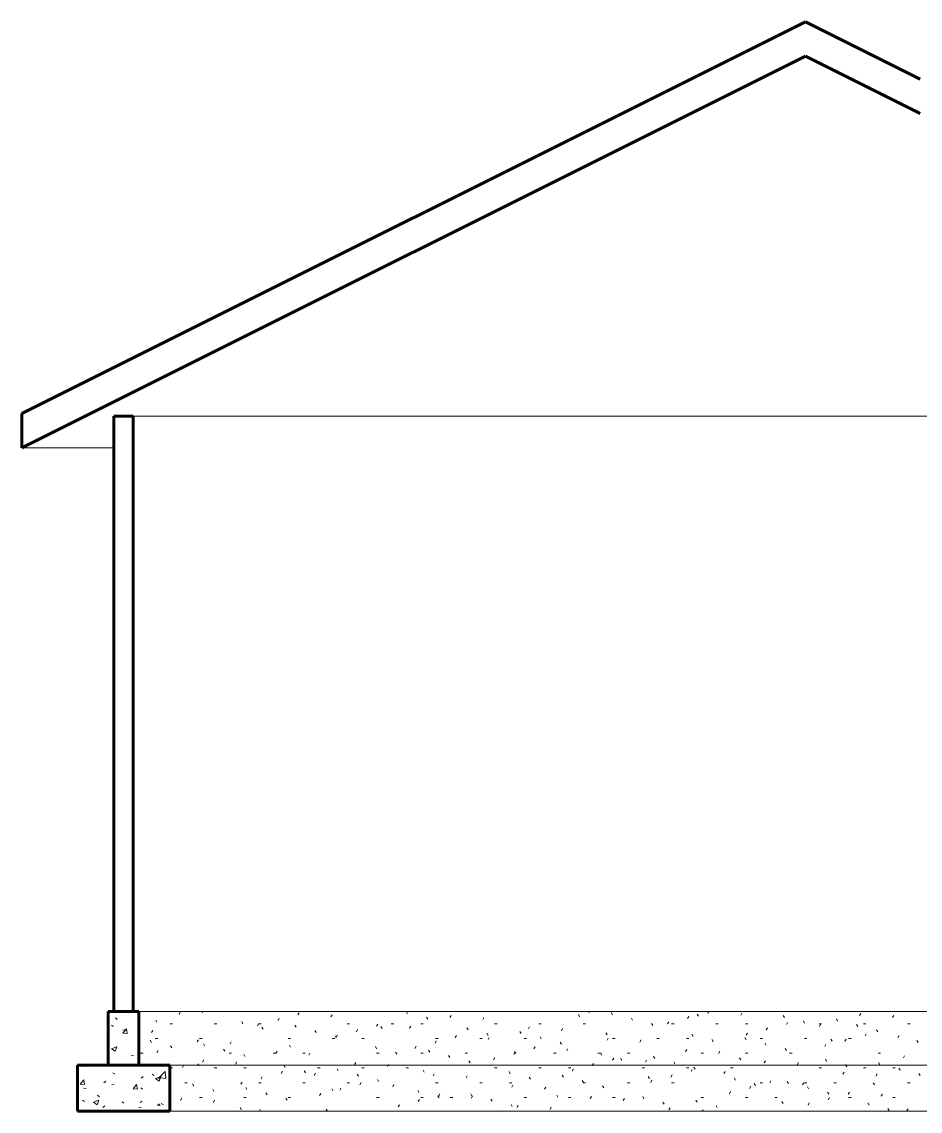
# Model space of a CAD drawing. Header units: inches. Extents: x -562 to 8953, y -6490 to -2066.
# Drawn here: x 1722.5 to 1956.3, y -4222.9 to -3939.2 of the extents above; entities that cross this region are included whole.
import ezdxf

# ---------------------------------------------------------------- set-up
doc = ezdxf.new("R2010")
doc.units = ezdxf.units.IN
doc.header["$MEASUREMENT"] = 0
for name, color, linetype, lineweight in [('A-ROOF', 132, 'Continuous', 18), ('A-WALL-PATT', 111, 'Continuous', 18), ('I-WALL', 25, 'Continuous', 18), ('S-FNDN', 32, 'Continuous', 18)]:
    doc.layers.add(name, color=color, linetype=linetype, lineweight=lineweight)

msp = doc.modelspace()

# ---------------------------------------------------------------- linework, layer by layer
at = {"layer": 'A-ROOF', "lineweight": 60}
for p, q in [((1926.45, -3939.21), (1722.45, -4041.21)), ((1956.34, -3954.16), (1926.45, -3939.21)), ((1722.45, -4050.16), (1926.45, -3948.16)), ((1926.45, -3948.16), (1956.34, -3963.1)), ((1722.45, -4041.21), (1722.45, -4050.16))]:
    msp.add_line(p, q, dxfattribs=at)
at = {"layer": 'A-ROOF'}
msp.add_line((1722.45, -4050.16), (1746.45, -4050.16), dxfattribs=at)
at = {"layer": 'A-WALL-PATT', "linetype": 'Continuous', "lineweight": 9}
for p, q in [((1763.7, -4197.12), (1763.38, -4197.67)), ((1769.53, -4197.27), (1769.3, -4196.87)), ((1794.66, -4197.26), (1794.34, -4197.81)), ((1803.23, -4197.77), (1802.91, -4198.32)), ((1822.88, -4197.51), (1822.56, -4196.96)), ((1834.19, -4197.91), (1833.87, -4198.46)), ((1867.65, -4198.26), (1867.34, -4197.71)), ((1870.26, -4196.87), (1870.07, -4197.19)), ((1876.23, -4197.75), (1875.91, -4197.2)), ((1898.61, -4198.12), (1898.3, -4197.57)), ((1901.3, -4196.87), (1901.03, -4197.33)), ((1909.92, -4197.3), (1909.6, -4197.84)), ((1921, -4198.5), (1920.68, -4197.95)), ((1940.88, -4197.43), (1940.56, -4197.98)), ((1949.45, -4197.95), (1949.13, -4198.5)), ((1745.82, -4200.44), (1746.36, -4200.78)), ((1746.86, -4198.56), (1747.32, -4198.99)), ((1757.64, -4199.7), (1757.32, -4199.15)), ((1761.05, -4200.08), (1761.69, -4200.08)), ((1772.57, -4200.08), (1773.21, -4200.08)), ((1780.02, -4200.08), (1779.71, -4199.53)), ((1784.17, -4200.07), (1783.85, -4200.62)), ((1784.09, -4200.08), (1784.73, -4200.08)), ((1789.41, -4198.66), (1789.09, -4199.21)), ((1793.84, -4200.97), (1793.52, -4200.42)), ((1807.13, -4200.08), (1807.77, -4200.08)), ((1815.13, -4200.21), (1814.81, -4200.76)), ((1816.23, -4201.35), (1815.91, -4200.8)), ((1818.65, -4200.08), (1819.29, -4200.08)), ((1823.7, -4200.72), (1823.38, -4201.27)), ((1826.33, -4200.08), (1826.97, -4200.08)), ((1828.12, -4198.91), (1827.81, -4198.36)), ((1842.76, -4198.43), (1842.44, -4198.97)), ((1845.53, -4200.08), (1846.17, -4200.08)), ((1854.65, -4200.86), (1854.34, -4201.41)), ((1857.05, -4200.08), (1857.69, -4200.08)), ((1868.57, -4200.08), (1869.21, -4200.08)), ((1881.47, -4199.15), (1881.15, -4198.6)), ((1886.72, -4200.56), (1886.4, -4200.01)), ((1890.86, -4199.59), (1890.54, -4200.14)), ((1891.61, -4200.08), (1892.25, -4200.08)), ((1896.1, -4198.19), (1895.79, -4198.74)), ((1903.13, -4200.08), (1903.77, -4200.08)), ((1910.81, -4200.08), (1911.45, -4200.08)), ((1921.82, -4199.73), (1921.5, -4200.28)), ((1926.25, -4199.9), (1925.93, -4199.36)), ((1930.01, -4200.08), (1930.65, -4200.08)), ((1930.39, -4200.24), (1930.07, -4200.79)), ((1934.82, -4199.39), (1934.5, -4198.84)), ((1940.06, -4200.8), (1939.75, -4200.25)), ((1941.53, -4200.08), (1942.17, -4200.08)), ((1953.05, -4200.08), (1953.69, -4200.08)), ((1748.68, -4201.8), (1749.31, -4201.71)), ((1748.76, -4202.57), (1749.68, -4201.46)), ((1748.76, -4202.57), (1749.91, -4202.67)), ((1749.91, -4202.67), (1749.69, -4201.46)), ((1756.53, -4201.85), (1756.22, -4202.4)), ((1785.27, -4201.49), (1784.95, -4200.94)), ((1799.09, -4202.38), (1798.77, -4201.83)), ((1804.33, -4203.78), (1804.01, -4203.23)), ((1804.63, -4203.02), (1804.32, -4203.57)), ((1809.88, -4201.61), (1809.56, -4202.16)), ((1835.59, -4203.16), (1835.28, -4203.71)), ((1838.62, -4201.72), (1838.3, -4201.17)), ((1843.86, -4203.13), (1843.54, -4202.58)), ((1844.16, -4203.67), (1843.85, -4204.22)), ((1852.43, -4202.62), (1852.12, -4202.07)), ((1857.68, -4204.02), (1857.36, -4203.47)), ((1863.23, -4201.37), (1862.91, -4201.92)), ((1874.82, -4202.99), (1874.5, -4202.44)), ((1897.21, -4203.37), (1896.89, -4202.82)), ((1911.02, -4204.26), (1910.71, -4203.71)), ((1911.33, -4202.54), (1911.01, -4203.09)), ((1916.57, -4201.14), (1916.26, -4201.68)), ((1942.29, -4202.68), (1941.97, -4203.23)), ((1945.31, -4202.2), (1944.99, -4201.65)), ((1950.86, -4203.19), (1950.54, -4203.74)), ((1745.83, -4206.62), (1747.17, -4206.11)), ((1746.78, -4207.27), (1747.17, -4206.11)), ((1756.23, -4204.95), (1755.91, -4204.4)), ((1757.21, -4203.92), (1757.85, -4203.92)), ((1761.48, -4206.35), (1761.16, -4205.81)), ((1768.43, -4204.29), (1768.11, -4204.84)), ((1768.73, -4203.92), (1769.37, -4203.92)), ((1770.05, -4205.84), (1769.73, -4205.29)), ((1777, -4204.8), (1776.68, -4205.35)), ((1791.77, -4203.92), (1792.41, -4203.92)), ((1792.43, -4206.22), (1792.12, -4205.67)), ((1803.29, -4203.92), (1803.93, -4203.92)), ((1810.97, -4203.92), (1811.61, -4203.92)), ((1814.82, -4206.59), (1814.51, -4206.04)), ((1825.1, -4205.97), (1824.78, -4206.52)), ((1830.35, -4204.56), (1830.03, -4205.11)), ((1830.17, -4203.92), (1830.81, -4203.92)), ((1841.69, -4203.92), (1842.33, -4203.92)), ((1853.21, -4203.92), (1853.85, -4203.92)), ((1856.06, -4206.11), (1855.74, -4206.65)), ((1862.92, -4205.43), (1862.61, -4204.88)), ((1875.12, -4203.81), (1874.81, -4204.36)), ((1876.25, -4203.92), (1876.89, -4203.92)), ((1883.69, -4204.32), (1883.38, -4204.87)), ((1887.77, -4203.92), (1888.41, -4203.92)), ((1895.45, -4203.92), (1896.09, -4203.92)), ((1902.45, -4204.77), (1902.14, -4204.22)), ((1914.65, -4203.92), (1915.29, -4203.92)), ((1916.27, -4205.66), (1915.95, -4205.12)), ((1921.52, -4207.07), (1921.2, -4206.52)), ((1926.17, -4203.92), (1926.81, -4203.92)), ((1931.79, -4205.49), (1931.48, -4206.04)), ((1933.41, -4204.64), (1933.09, -4204.09)), ((1937.04, -4204.08), (1936.72, -4204.63)), ((1937.69, -4203.92), (1938.33, -4203.92)), ((1955.8, -4205.01), (1955.48, -4204.46)), ((1745.83, -4206.63), (1746.79, -4207.27)), ((1750.9, -4208.41), (1751.53, -4208.33)), ((1753.37, -4207.76), (1754.01, -4207.76)), ((1757.94, -4207.1), (1757.62, -4207.65)), ((1775.29, -4207.25), (1774.98, -4206.7)), ((1776.41, -4207.76), (1777.05, -4207.76)), ((1780.54, -4208.65), (1780.22, -4208.1)), ((1787.93, -4207.76), (1788.57, -4207.76)), ((1788.9, -4207.24), (1788.58, -4207.78)), ((1795.61, -4207.76), (1796.25, -4207.76)), ((1797.47, -4207.75), (1797.15, -4208.3)), ((1814.81, -4207.76), (1815.45, -4207.76)), ((1820.07, -4208), (1819.75, -4207.45)), ((1826.33, -4207.76), (1826.97, -4207.76)), ((1828.64, -4207.48), (1828.32, -4206.93)), ((1833.88, -4208.89), (1833.57, -4208.34)), ((1837.85, -4207.76), (1838.49, -4207.76)), ((1845.57, -4208.92), (1845.25, -4209.47)), ((1850.81, -4207.51), (1850.5, -4208.06)), ((1851.03, -4207.86), (1850.71, -4207.31)), ((1860.89, -4207.76), (1861.53, -4207.76)), ((1864.63, -4206.62), (1864.31, -4207.17)), ((1872.41, -4207.76), (1873.05, -4207.76)), ((1873.41, -4208.24), (1873.1, -4207.69)), ((1876.53, -4209.05), (1876.21, -4209.6)), ((1878.66, -4209.64), (1878.34, -4209.09)), ((1880.09, -4207.76), (1880.73, -4207.76)), ((1887.23, -4209.13), (1886.91, -4208.58)), ((1895.59, -4206.76), (1895.27, -4207.31)), ((1899.29, -4207.76), (1899.93, -4207.76)), ((1904.16, -4207.27), (1903.84, -4207.82)), ((1909.62, -4209.5), (1909.3, -4208.96)), ((1910.81, -4207.76), (1911.45, -4207.76)), ((1922.33, -4207.76), (1922.97, -4207.76)), ((1932.01, -4209.88), (1931.69, -4209.33)), ((1945.37, -4207.76), (1946.01, -4207.76)), ((1952.26, -4208.44), (1951.95, -4208.99)), ((1737.75, -4210.93), (1737.82, -4210.87)), ((1737.75, -4210.93), (1739.46, -4211.2)), ((1739.46, -4211.2), (1739.42, -4210.87)), ((1752.33, -4210.68), (1752.62, -4210.87)), ((1752.62, -4210.87), (1752.87, -4211.02)), ((1761.05, -4211.6), (1761.69, -4211.6)), ((1764.59, -4210.94), (1764.27, -4211.49)), ((1768.51, -4210.87), (1768.32, -4210.54)), ((1768.64, -4211.09), (1768.51, -4210.87)), ((1769.84, -4209.53), (1769.52, -4210.08)), ((1772.57, -4211.6), (1773.21, -4211.6)), ((1778.41, -4210.05), (1778.09, -4210.6)), ((1780.25, -4211.6), (1780.89, -4211.6)), ((1791.03, -4211.46), (1790.71, -4210.91)), ((1799.45, -4211.6), (1800.09, -4211.6)), ((1804.85, -4212.35), (1804.53, -4211.8)), ((1809.37, -4210.18), (1809.05, -4210.73)), ((1810.97, -4211.6), (1811.61, -4211.6)), ((1817.84, -4210.87), (1817.62, -4211.25)), ((1817.94, -4210.7), (1817.84, -4210.87)), ((1822.49, -4211.6), (1823.13, -4211.6)), ((1827.23, -4212.73), (1826.92, -4212.18)), ((1839.13, -4210.3), (1838.81, -4209.75)), ((1845.53, -4211.6), (1846.17, -4211.6)), ((1857.05, -4211.6), (1857.69, -4211.6)), ((1864.73, -4211.6), (1865.37, -4211.6)), ((1866.04, -4211.87), (1865.72, -4212.41)), ((1871.05, -4210.87), (1870.97, -4211.01)), ((1871.28, -4210.46), (1871.05, -4210.87)), ((1883.93, -4211.6), (1884.57, -4211.6)), ((1885.1, -4209.57), (1884.78, -4210.12)), ((1892.48, -4210.53), (1892.16, -4209.98)), ((1895.45, -4211.6), (1896.09, -4211.6)), ((1897, -4212), (1896.68, -4212.55)), ((1897.72, -4211.94), (1897.41, -4211.39)), ((1906.97, -4211.6), (1907.61, -4211.6)), ((1916.06, -4209.71), (1915.74, -4210.26)), ((1924.63, -4210.22), (1924.31, -4210.77)), ((1930.01, -4211.6), (1930.65, -4211.6)), ((1937.01, -4210.87), (1936.93, -4210.74)), ((1937.25, -4211.29), (1937.01, -4210.87)), ((1941.53, -4211.6), (1942.17, -4211.6)), ((1945.82, -4210.77), (1945.51, -4210.22)), ((1949.21, -4211.6), (1949.85, -4211.6)), ((1951.07, -4212.18), (1950.75, -4211.63)), ((1737.65, -4215.8), (1738.57, -4214.7)), ((1738.8, -4215.91), (1738.58, -4214.7)), ((1746.13, -4212.83), (1746.67, -4213.17)), ((1753.5, -4214.24), (1754.01, -4213.86)), ((1756.38, -4213.26), (1756.91, -4213.6)), ((1757.29, -4214.36), (1758.63, -4213.84)), ((1757.29, -4214.36), (1758.25, -4215)), ((1757.98, -4214.39), (1758.61, -4214.3)), ((1758.24, -4214.11), (1759.74, -4212.55)), ((1758.24, -4215), (1758.63, -4213.84)), ((1758.25, -4214.11), (1759.95, -4214.37)), ((1759.95, -4214.38), (1759.74, -4212.55)), ((1785.06, -4213.89), (1784.74, -4214.44)), ((1790.3, -4212.48), (1789.99, -4213.03)), ((1796.27, -4212.87), (1795.96, -4212.32)), ((1798.87, -4213), (1798.56, -4213.54)), ((1810.09, -4213.76), (1809.77, -4213.21)), ((1815.34, -4215.16), (1815.02, -4214.61)), ((1829.83, -4213.13), (1829.52, -4213.68)), ((1838.4, -4213.65), (1838.09, -4214.2)), ((1849.62, -4213.11), (1849.3, -4212.56)), ((1854.87, -4214.51), (1854.55, -4213.96)), ((1863.44, -4214), (1863.12, -4213.45)), ((1868.68, -4215.4), (1868.37, -4214.85)), ((1885.83, -4214.37), (1885.51, -4213.82)), ((1886.5, -4214.81), (1886.19, -4215.36)), ((1891.75, -4213.41), (1891.43, -4213.96)), ((1905.57, -4212.52), (1905.25, -4213.07)), ((1908.21, -4214.75), (1907.9, -4214.2)), ((1917.46, -4214.95), (1917.15, -4215.5)), ((1936.53, -4212.66), (1936.21, -4213.2)), ((1945.1, -4213.17), (1944.78, -4213.72)), ((1956.31, -4213.58), (1956, -4213.03)), ((1737.65, -4215.81), (1738.8, -4215.91)), ((1738.58, -4216.94), (1739.2, -4216.86)), ((1743.8, -4215.47), (1744.31, -4215.08)), ((1745.85, -4215.98), (1746.48, -4215.9)), ((1751.42, -4217.01), (1752.35, -4215.91)), ((1751.42, -4217.01), (1752.57, -4217.11)), ((1752.57, -4217.11), (1752.35, -4215.91)), ((1753.4, -4216.74), (1753.86, -4217.16)), ((1764.89, -4215.44), (1765.53, -4215.44)), ((1767.24, -4216.33), (1766.92, -4215.78)), ((1772.48, -4217.74), (1772.16, -4217.19)), ((1779.81, -4215.29), (1779.49, -4215.84)), ((1781.05, -4217.22), (1780.74, -4216.67)), ((1784.09, -4215.44), (1784.73, -4215.44)), ((1795.61, -4215.44), (1796.25, -4215.44)), ((1803.44, -4217.6), (1803.12, -4217.05)), ((1805.53, -4216.84), (1805.21, -4217.38)), ((1807.13, -4215.44), (1807.77, -4215.44)), ((1810.77, -4215.43), (1810.45, -4215.98)), ((1819.34, -4215.94), (1819.02, -4216.49)), ((1825.83, -4217.98), (1825.51, -4217.43)), ((1830.17, -4215.44), (1830.81, -4215.44)), ((1841.69, -4215.44), (1842.33, -4215.44)), ((1849.37, -4215.44), (1850.01, -4215.44)), ((1850.3, -4216.08), (1849.98, -4216.63)), ((1858.87, -4216.6), (1858.55, -4217.15)), ((1868.57, -4215.44), (1869.21, -4215.44)), ((1873.93, -4216.81), (1873.61, -4216.26)), ((1880.09, -4215.44), (1880.73, -4215.44)), ((1891.61, -4215.44), (1892.25, -4215.44)), ((1906.97, -4217.76), (1906.66, -4218.31)), ((1912.22, -4216.36), (1911.9, -4216.91)), ((1913.46, -4216.16), (1913.14, -4215.61)), ((1914.65, -4215.44), (1915.29, -4215.44)), ((1922.03, -4215.64), (1921.71, -4215.09)), ((1926.03, -4215.47), (1925.72, -4216.02)), ((1926.17, -4215.44), (1926.81, -4215.44)), ((1927.28, -4217.05), (1926.96, -4216.5)), ((1932.52, -4218.45), (1932.2, -4217.9)), ((1933.85, -4215.44), (1934.49, -4215.44)), ((1937.93, -4217.9), (1937.61, -4218.45)), ((1944.42, -4216.02), (1944.1, -4215.47)), ((1953.05, -4215.44), (1953.69, -4215.44)), ((1738.26, -4220.01), (1738.8, -4220.35)), ((1741.15, -4220.55), (1742.5, -4220.03)), ((1741.16, -4220.55), (1742.11, -4221.2)), ((1742.11, -4221.2), (1742.5, -4220.04)), ((1742.2, -4218.66), (1742.67, -4219.09)), ((1748.51, -4220.44), (1749.05, -4220.78)), ((1753.27, -4220.63), (1753.77, -4220.25)), ((1764.08, -4219.51), (1763.76, -4220.06)), ((1768.73, -4219.28), (1769.37, -4219.28)), ((1772.65, -4220.02), (1772.33, -4220.57)), ((1780.25, -4219.28), (1780.89, -4219.28)), ((1786.3, -4218.63), (1785.98, -4218.08)), ((1791.54, -4220.03), (1791.23, -4219.48)), ((1791.77, -4219.28), (1792.41, -4219.28)), ((1800.28, -4218.24), (1799.96, -4218.79)), ((1814.81, -4219.28), (1815.45, -4219.28)), ((1825.99, -4219.78), (1825.68, -4220.33)), ((1826.33, -4219.28), (1826.97, -4219.28)), ((1831.07, -4219.38), (1830.76, -4218.83)), ((1831.24, -4218.38), (1830.92, -4218.93)), ((1834.01, -4219.28), (1834.65, -4219.28)), ((1839.64, -4218.87), (1839.33, -4218.32)), ((1839.81, -4218.89), (1839.49, -4219.44)), ((1844.89, -4220.27), (1844.57, -4219.72)), ((1853.21, -4219.28), (1853.85, -4219.28)), ((1862.03, -4219.24), (1861.72, -4218.69)), ((1864.73, -4219.28), (1865.37, -4219.28)), ((1870.77, -4219.03), (1870.45, -4219.58)), ((1876.25, -4219.28), (1876.89, -4219.28)), ((1879.34, -4219.55), (1879.02, -4220.09)), ((1884.42, -4219.62), (1884.1, -4219.07)), ((1889.67, -4221.02), (1889.35, -4220.48)), ((1898.24, -4220.51), (1897.92, -4219.96)), ((1899.29, -4219.28), (1899.93, -4219.28)), ((1910.81, -4219.28), (1911.45, -4219.28)), ((1918.49, -4219.28), (1919.13, -4219.28)), ((1920.62, -4220.89), (1920.31, -4220.34)), ((1927.44, -4220.71), (1927.12, -4221.26)), ((1932.69, -4219.31), (1932.37, -4219.86)), ((1937.69, -4219.28), (1938.33, -4219.28)), ((1943.01, -4221.26), (1942.69, -4220.71)), ((1946.5, -4218.42), (1946.19, -4218.96)), ((1949.21, -4219.28), (1949.85, -4219.28)), ((1743.57, -4221.86), (1744.07, -4221.48)), ((1752.93, -4221.96), (1753.56, -4221.88)), ((1757.73, -4221.33), (1758.36, -4221.25)), ((1758, -4220.95), (1758.46, -4221.38)), ((1758.76, -4220.87), (1759.3, -4221.21)), ((1779.65, -4222.47), (1779.33, -4221.92)), ((1784.54, -4222.46), (1784.31, -4222.87)), ((1802.03, -4222.84), (1801.72, -4222.29)), ((1820.75, -4221.19), (1820.43, -4221.74)), ((1846.46, -4222.73), (1846.38, -4222.87)), ((1850.14, -4221.68), (1849.82, -4221.13)), ((1851.71, -4221.33), (1851.39, -4221.88)), ((1860.28, -4221.84), (1859.96, -4222.39)), ((1891.24, -4221.98), (1890.92, -4222.53)), ((1899.81, -4222.49), (1899.59, -4222.87)), ((1903.48, -4221.92), (1903.17, -4221.37)), ((1908.46, -4222.87), (1908.41, -4222.77)), ((1948.26, -4222.67), (1947.94, -4222.12)), ((1953.15, -4222.26), (1952.84, -4222.8))]:
    msp.add_line(p, q, dxfattribs=at)
at = {"layer": 'I-WALL', "lineweight": 60}
for p, q in [((1746.45, -4041.87), (1746.45, -4196.87)), ((1751.45, -4041.87), (1746.45, -4041.87)), ((1751.45, -4196.87), (1751.45, -4041.87))]:
    msp.add_line(p, q, dxfattribs=at)
at = {"layer": 'I-WALL'}
msp.add_line((2101.45, -4041.87), (1751.45, -4041.87), dxfattribs=at)
at = {"layer": 'S-FNDN', "lineweight": 60}
for p, q in [((1752.95, -4196.87), (1744.95, -4196.87)), ((1744.95, -4196.87), (1744.95, -4210.87)), ((1752.95, -4210.87), (1752.95, -4196.87)), ((1736.95, -4210.87), (1736.95, -4222.87)), ((1760.95, -4210.87), (1736.95, -4210.87)), ((1760.95, -4222.87), (1760.95, -4210.87)), ((1736.95, -4222.87), (1760.95, -4222.87))]:
    msp.add_line(p, q, dxfattribs=at)
at = {"layer": 'S-FNDN'}
for p, q in [((2099.95, -4196.87), (1752.95, -4196.87)), ((2091.95, -4210.87), (1760.95, -4210.87)), ((1760.95, -4222.87), (2091.95, -4222.87))]:
    msp.add_line(p, q, dxfattribs=at)

doc.saveas('drawing.dxf')
